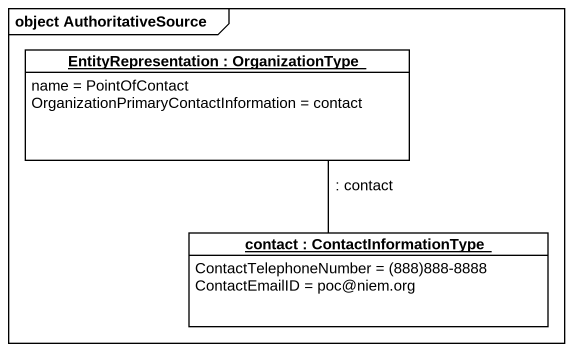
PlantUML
@startuml
mainframe object AuthoritativeSource
hide circle
hide empty members
object "EntityRepresentation : OrganizationType" as EntityRepresentation {
  name = PointOfContact
  OrganizationPrimaryContactInformation = contact
}
object "contact : ContactInformationType" as contact {
  ContactTelephoneNumber = (888)888-8888
  ContactEmailID = poc@niem.org
}
contact -up- EntityRepresentation : : contact
@enduml
